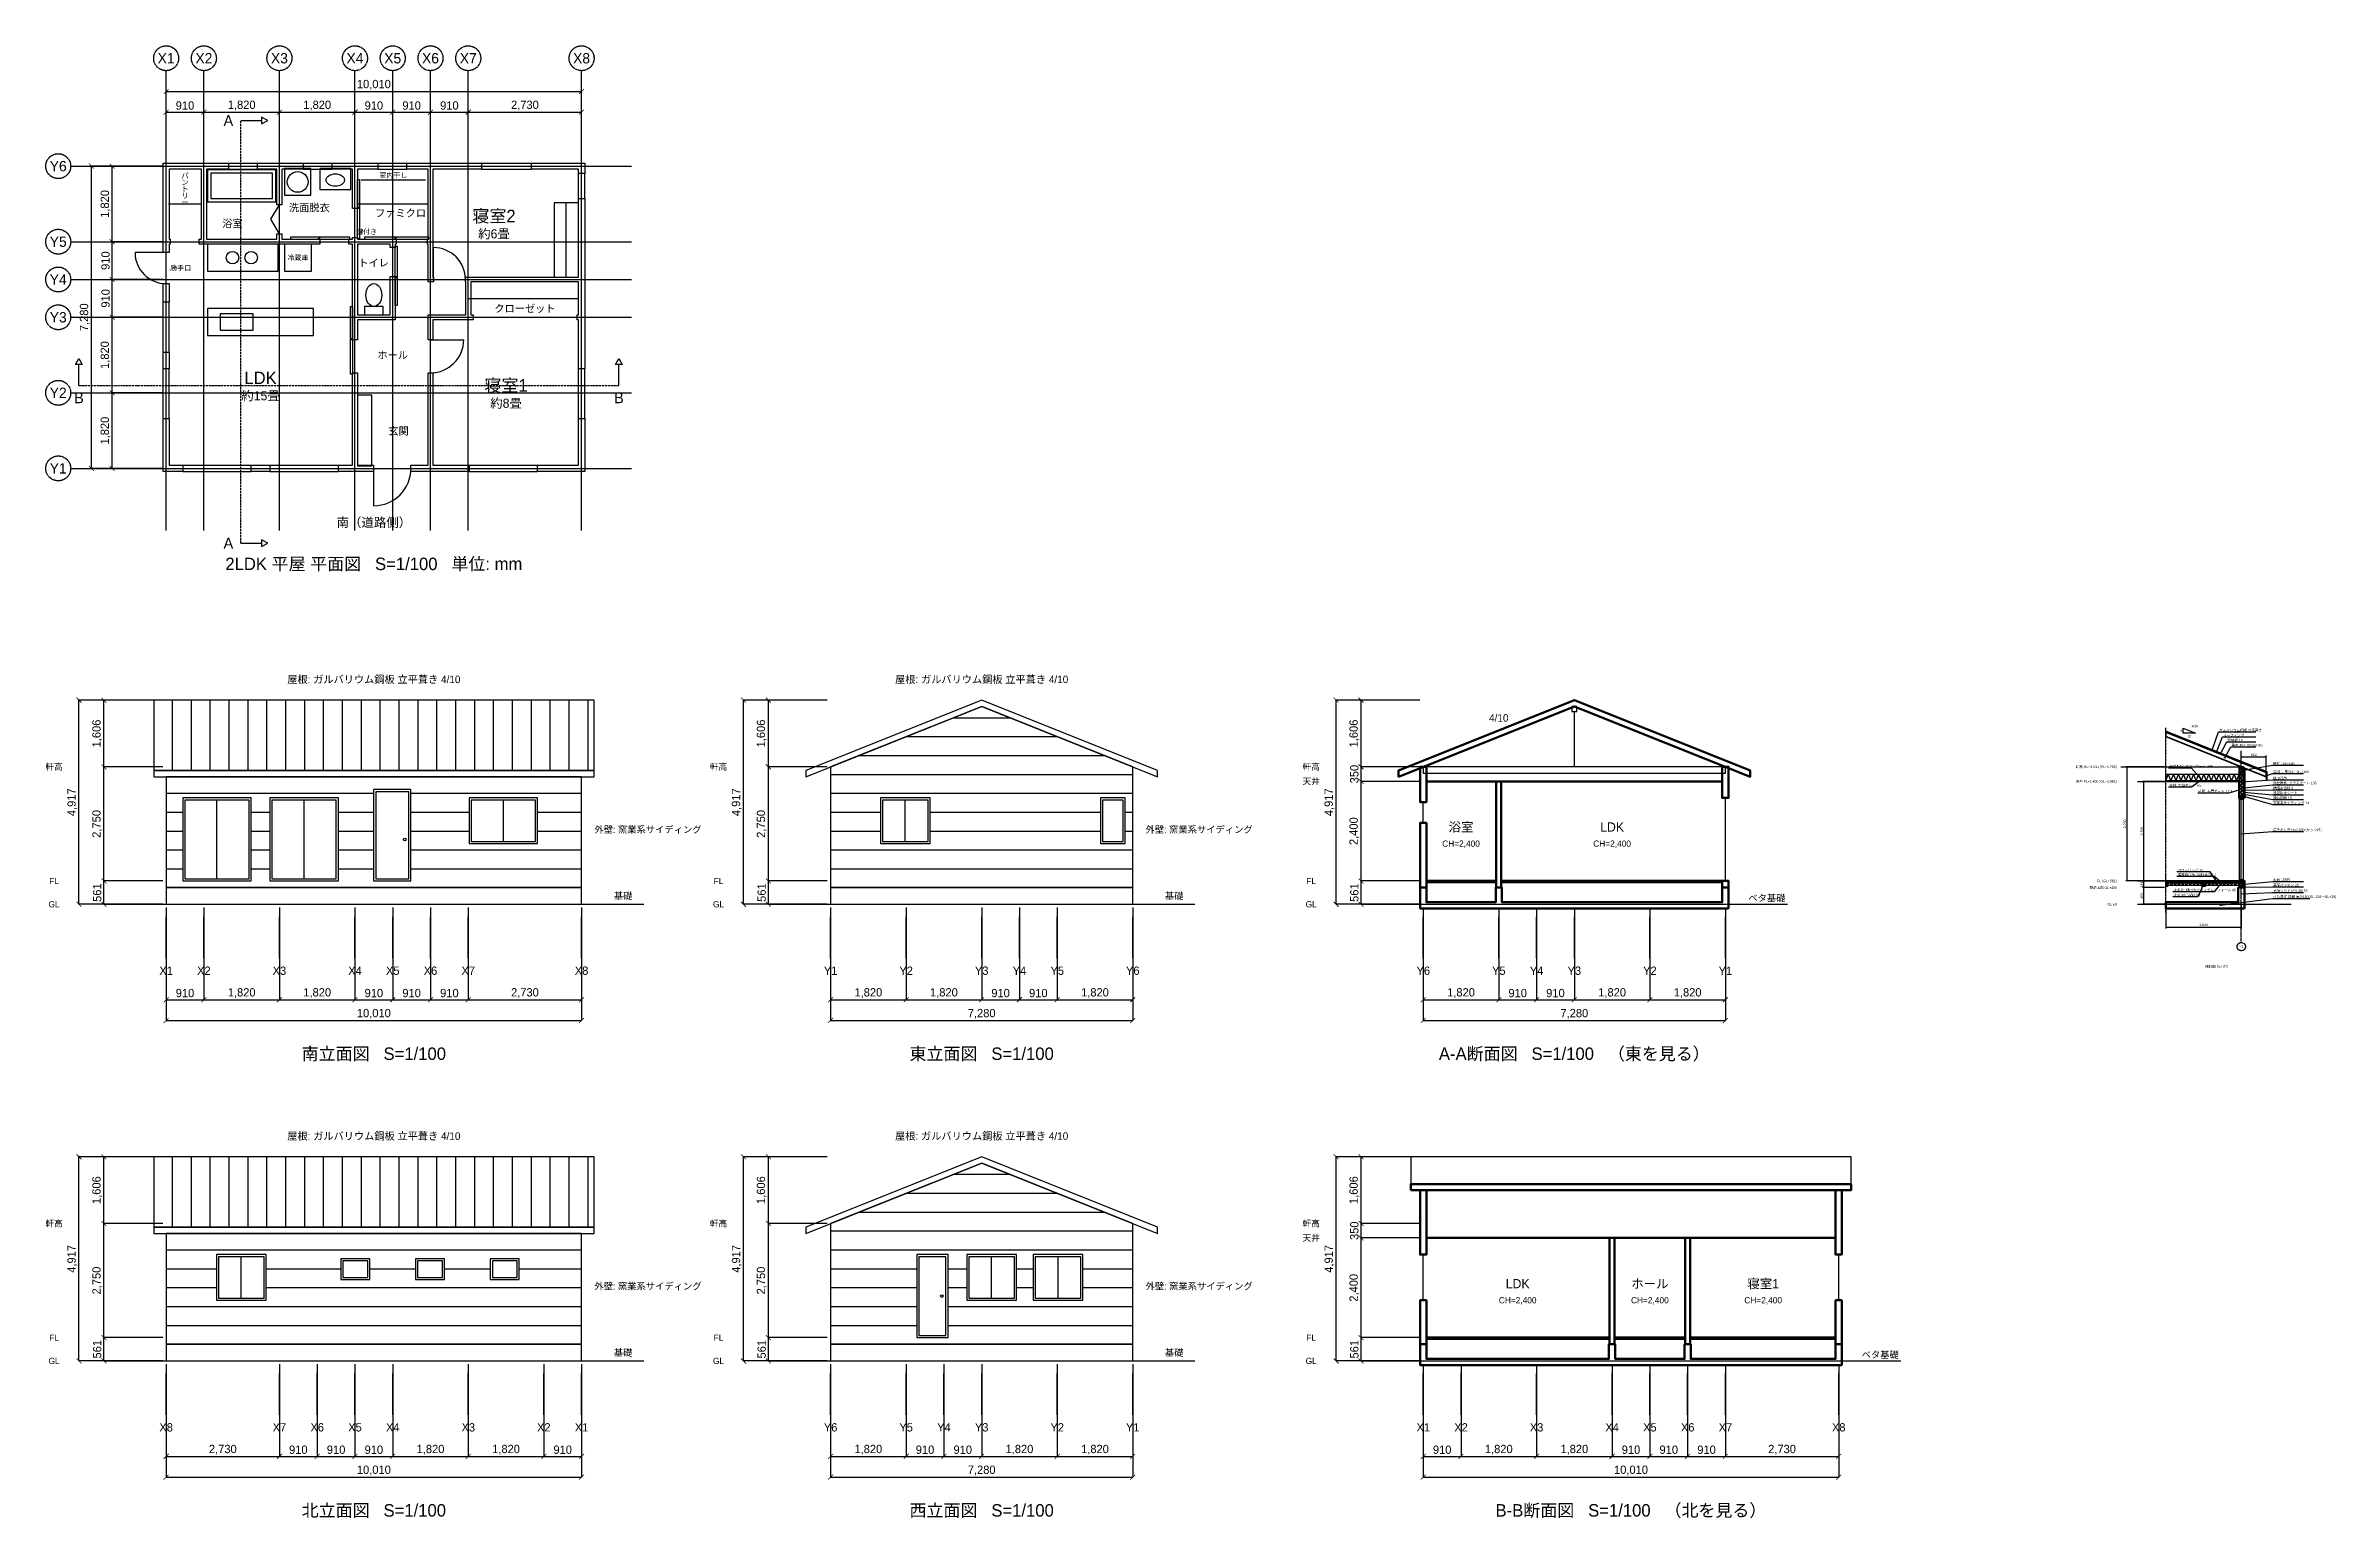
# Model space of a CAD drawing. Header units: millimetres. Extents: x -2900 to 52239, y -25289 to 10180.
import ezdxf
from ezdxf.enums import TextEntityAlignment as Align

# ---------------------------------------------------------------- set-up
doc = ezdxf.new("R2010")
doc.units = ezdxf.units.MM
for name, pattern in [('CENTER', [5.08, 3.175, -0.635, 0.635, -0.635]), ('DASHDOT', [3.556, 2.54, -0.508, 0, -0.508]), ('DASHED', [1.524, 1.27, -0.254])]:
    doc.linetypes.add(name, pattern=pattern)
for name, color, linetype in [('DIM', 2, 'CONTINUOUS'), ('DOOR', 3, 'CONTINUOUS'), ('ELEV', 7, 'CONTINUOUS'), ('ELEV_DETAIL', 8, 'CONTINUOUS'), ('ELEV_WINDOW', 4, 'CONTINUOUS'), ('FIXTURE', 8, 'CONTINUOUS'), ('GRID', 1, 'CENTER'), ('KANA_INS', 3, 'CONTINUOUS'), ('KANA_VIEW', 8, 'CONTINUOUS'), ('SECT', 7, 'CONTINUOUS'), ('SECT_VIEW', 8, 'CONTINUOUS'), ('TEXT', 7, 'CONTINUOUS'), ('WALL', 7, 'CONTINUOUS'), ('WINDOW', 4, 'CONTINUOUS')]:
    doc.layers.add(name, color=color, linetype=linetype)
doc.layers.add('KANA_CUT', color=7, linetype='CONTINUOUS', lineweight=35)
doc.styles.add('kst32b', font='kst32b.lff')
doc.styles.add('OpenSansCondensed-Light', font='OpenSansCondensed-Light.ttf')
doc.dimstyles.new('EZDXF', dxfattribs={"dimtxt": 0.25, "dimasz": 0.175, "dimexe": 0.375, "dimexo": 0.125, "dimgap": 0.1, "dimtad": 1, "dimlfac": 100, "dimzin": 12, "dimdsep": 46, "dimtxsty": 'OpenSansCondensed-Light', "dimblk": 'ARCHTICK', "dimcen": 2.5, "dimazin": 3, "dimtfac": 0.5, "dimtmove": 2, "dimatfit": 3})

# ---------------------------------------------------------------- blocks, each defined once
blk = doc.blocks.new('_ARCHTICK')
at = {"color": 0, "linetype": 'BYBLOCK', "const_width": 0.15}
blk.add_lwpolyline([(-0.5, -0.5), (0.5, 0.5)], dxfattribs=at)
blk = doc.blocks.new('*D83')
for p, q in [((48150, -10100), (47620, -10100)), ((47650, -10500), (47650, -10100)), ((48150, -10500), (47620, -10500))]:
    blk.add_line(p, q)
at = {"layer": 'Defpoints'}
for p in [(48180, -10100), (47650, -10500), (48180, -10500)]:
    blk.add_point(p, dxfattribs=at)
at = {"layer": 'DIM', "xscale": 40, "yscale": 40}
for p, rotation in [((47650, -10100), 90), ((47650, -10500), 270)]:
    blk.add_blockref('_ARCHTICK', p, dxfattribs=dict(at, rotation=rotation))
at = {"layer": 'DIM', "insert": (47600, -10300), "char_height": 60, "attachment_point": 5, "rotation": 90, "style": 'kst32b'}
blk.add_mtext('400', dxfattribs=at)
blk = doc.blocks.new('*D84')
for p, q in [((48150, -9939), (47620, -9939)), ((48150, -10100), (47620, -10100)), ((47650, -10100), (47650, -9939))]:
    blk.add_line(p, q)
at = {"layer": 'Defpoints'}
for p in [(47650, -10100), (48180, -9939), (48180, -10100)]:
    blk.add_point(p, dxfattribs=at)
at = {"layer": 'DIM', "xscale": 40, "yscale": 40}
for p, rotation in [((47650, -9939), 90), ((47650, -10100), 270)]:
    blk.add_blockref('_ARCHTICK', p, dxfattribs=dict(at, rotation=rotation))
at = {"layer": 'DIM', "insert": (47600, -10019.5), "char_height": 60, "attachment_point": 5, "rotation": 90, "style": 'kst32b'}
blk.add_mtext('161', dxfattribs=at)
blk = doc.blocks.new('*D85')
for p, q in [((48150, -7539), (47620, -7539)), ((47650, -9939), (47650, -7539)), ((48150, -9939), (47620, -9939))]:
    blk.add_line(p, q)
at = {"layer": 'Defpoints'}
for p in [(48180, -7539), (47650, -9939), (48180, -9939)]:
    blk.add_point(p, dxfattribs=at)
at = {"layer": 'DIM', "xscale": 40, "yscale": 40}
for p, rotation in [((47650, -7539), 90), ((47650, -9939), 270)]:
    blk.add_blockref('_ARCHTICK', p, dxfattribs=dict(at, rotation=rotation))
at = {"layer": 'DIM', "insert": (47600, -8739), "char_height": 60, "attachment_point": 5, "rotation": 90, "style": 'kst32b'}
blk.add_mtext('2,400', dxfattribs=at)
blk = doc.blocks.new('*D86')
for p, q in [((48150, -7189), (47220, -7189)), ((47250, -9939), (47250, -7189)), ((48150, -9939), (47220, -9939))]:
    blk.add_line(p, q)
at = {"layer": 'Defpoints'}
for p in [(48180, -7189), (47250, -9939), (48180, -9939)]:
    blk.add_point(p, dxfattribs=at)
at = {"layer": 'DIM', "xscale": 40, "yscale": 40}
for p, rotation in [((47250, -7189), 90), ((47250, -9939), 270)]:
    blk.add_blockref('_ARCHTICK', p, dxfattribs=dict(at, rotation=rotation))
at = {"layer": 'DIM', "insert": (47200, -8564), "char_height": 60, "attachment_point": 5, "rotation": 90, "style": 'kst32b'}
blk.add_mtext('2,750', dxfattribs=at)
blk = doc.blocks.new('*D87')
for p, q in [((50000, -7159), (50000, -6920)), ((50000, -6950), (50600, -6950)), ((50600, -7282), (50600, -6920))]:
    blk.add_line(p, q)
at = {"layer": 'Defpoints'}
for p in [(50000, -6950), (50000, -7189), (50600, -7312)]:
    blk.add_point(p, dxfattribs=at)
at = {"layer": 'DIM', "xscale": 40, "yscale": 40, "rotation": 180}
blk.add_blockref('_ARCHTICK', (50000, -6950), dxfattribs=at)
at = {"layer": 'DIM', "xscale": 40, "yscale": 40}
blk.add_blockref('_ARCHTICK', (50600, -6950), dxfattribs=at)
at = {"layer": 'DIM', "insert": (50300, -6900), "char_height": 60, "attachment_point": 5, "style": 'kst32b'}
blk.add_mtext('600', dxfattribs=at)
blk = doc.blocks.new('*D88')
for p, q in [((48180, -10530), (48180, -11080)), ((50000, -10530), (50000, -11080)), ((48180, -11050), (50000, -11050))]:
    blk.add_line(p, q)
at = {"layer": 'Defpoints'}
for p in [(48180, -10500), (50000, -10500), (48180, -11050)]:
    blk.add_point(p, dxfattribs=at)
at = {"layer": 'DIM', "xscale": 40, "yscale": 40, "rotation": 180}
blk.add_blockref('_ARCHTICK', (48180, -11050), dxfattribs=at)
at = {"layer": 'DIM', "xscale": 40, "yscale": 40}
blk.add_blockref('_ARCHTICK', (50000, -11050), dxfattribs=at)
at = {"layer": 'DIM', "insert": (49090, -11000), "char_height": 60, "attachment_point": 5, "style": 'kst32b'}
blk.add_mtext('1,820', dxfattribs=at)

msp = doc.modelspace()

# ---------------------------------------------------------------- linework, layer by layer
at = {"layer": 'DIM'}
msp.add_lwpolyline([(48600, -6260), (48900, -6380), (48600, -6380)], close=True, dxfattribs=at)
at = {"layer": 'DOOR'}
for p, q in [((0, 5200), (-750, 5200)), ((6440, 4550), (6440, 5320)), ((6370, 3100), (7170, 3100)), ((5000, 0), (5000, -900))]:
    msp.add_line(p, q, dxfattribs=at)
at = {"layer": 'DOOR', "linetype": 'DASHED', "ltscale": 8}
for points in [[(4610, 6260), (4610, 6960), (4660, 6960), (4660, 6260)], [(3000, 5520), (3700, 5520), (3700, 5570), (3000, 5570)], [(4780, 5520), (5540, 5520), (5540, 5570), (4780, 5570)], [(5520, 3920), (5520, 4620), (5570, 4620), (5570, 3920)], [(4440, 3100), (4440, 3900), (4490, 3900), (4490, 3100)]]:
    msp.add_lwpolyline(points, close=True, dxfattribs=at)
at = {"layer": 'DOOR'}
msp.add_lwpolyline([(2730, 5650), (2520, 6000), (2730, 6350)], dxfattribs=at)
at = {"layer": 'DOOR', "linetype": 'CONTINUOUS', "ltscale": 8}
for points in [[(4610, 5530), (4610, 6290), (4660, 6290), (4660, 5530)], [(3670, 5520), (4430, 5520), (4430, 5570), (3670, 5570)], [(5510, 5520), (6330, 5520), (6330, 5570), (5510, 5570)], [(5520, 4590), (5520, 5350), (5570, 5350), (5570, 4590)], [(4440, 2270), (4440, 3130), (4490, 3130), (4490, 2270)]]:
    msp.add_lwpolyline(points, close=True, dxfattribs=at)
at = {"layer": 'DOOR'}
for centre, radius, start, end in [((0, 5200), 750, 180, 270), ((6440, 4550), 770, 0, 90), ((6370, 3100), 800, 270, 360), ((5000, 0), 900, 270, 360)]:
    msp.add_arc(centre, radius, start, end, dxfattribs=at)
at = {"layer": 'ELEV'}
for p, q in [((-1500, -10500), (11510, -10500)), ((14510, -10500), (24790, -10500)), ((-1500, -21500), (11510, -21500)), ((14510, -21500), (24790, -21500))]:
    msp.add_line(p, q, dxfattribs=at)
for points in [[(-300, -7279), (10310, -7279), (10310, -5583), (-300, -5583)], [(15410, -7429), (19650, -5733), (23890, -7429), (23890, -7279), (19650, -5583), (15410, -7279)], [(16010, -10100), (23290, -10100), (23290, -7189), (19650, -5733), (16010, -7189)], [(-300, -7429), (10310, -7429), (10310, -7279), (-300, -7279)], [(0, -10100), (10010, -10100), (10010, -7429), (0, -7429)], [(0, -10500), (10010, -10500), (10010, -10100), (0, -10100)], [(16010, -10500), (23290, -10500), (23290, -10100), (16010, -10100)], [(-300, -18279), (10310, -18279), (10310, -16583), (-300, -16583)], [(15410, -18429), (19650, -16733), (23890, -18429), (23890, -18279), (19650, -16583), (15410, -18279)], [(16010, -21100), (23290, -21100), (23290, -18189), (19650, -16733), (16010, -18189)], [(-300, -18429), (10310, -18429), (10310, -18279), (-300, -18279)], [(0, -21100), (10010, -21100), (10010, -18429), (0, -18429)], [(0, -21500), (10010, -21500), (10010, -21100), (0, -21100)], [(16010, -21500), (23290, -21500), (23290, -21100), (16010, -21100)]]:
    msp.add_lwpolyline(points, close=True, dxfattribs=at)
at = {"layer": 'ELEV_DETAIL'}
for p, q in [((155, -7279), (155, -5583)), ((610, -7279), (610, -5583)), ((1065, -7279), (1065, -5583)), ((1520, -7279), (1520, -5583)), ((1975, -7279), (1975, -5583)), ((2430, -7279), (2430, -5583)), ((2885, -7279), (2885, -5583)), ((3340, -7279), (3340, -5583)), ((3795, -7279), (3795, -5583)), ((4250, -7279), (4250, -5583)), ((4705, -7279), (4705, -5583)), ((5160, -7279), (5160, -5583)), ((5615, -7279), (5615, -5583)), ((6070, -7279), (6070, -5583)), ((6525, -7279), (6525, -5583)), ((6980, -7279), (6980, -5583)), ((7435, -7279), (7435, -5583)), ((7890, -7279), (7890, -5583)), ((8345, -7279), (8345, -5583)), ((8800, -7279), (8800, -5583)), ((9255, -7279), (9255, -5583)), ((9710, -7279), (9710, -5583)), ((10165, -7279), (10165, -5583)), ((18970, -6005), (20330, -6005)), ((17832.5, -6460), (21467.5, -6460)), ((16695, -6915), (22605, -6915)), ((16010, -7370), (23290, -7370)), ((0, -7825), (5000, -7825)), ((5900, -7825), (10010, -7825)), ((16010, -7825), (23290, -7825)), ((0, -8280), (400, -8280)), ((0, -8735), (400, -8735)), ((2050, -8280), (2500, -8280)), ((2050, -8735), (2500, -8735)), ((4150, -8280), (5000, -8280)), ((4150, -8735), (5000, -8735)), ((5900, -8280), (7300, -8280)), ((5900, -8735), (7300, -8735)), ((8950, -8280), (10010, -8280)), ((8950, -8735), (10010, -8735)), ((16010, -8280), (17210, -8280)), ((16010, -8735), (17210, -8735)), ((18410, -8280), (22510, -8280)), ((18410, -8735), (22510, -8735)), ((23110, -8280), (23290, -8280)), ((23110, -8735), (23290, -8735)), ((0, -9190), (400, -9190)), ((2050, -9190), (2500, -9190)), ((4150, -9190), (5000, -9190)), ((5900, -9190), (10010, -9190)), ((16010, -9190), (23290, -9190)), ((0, -9645), (400, -9645)), ((2050, -9645), (2500, -9645)), ((4150, -9645), (5000, -9645)), ((5900, -9645), (10010, -9645)), ((16010, -9645), (23290, -9645)), ((155, -18279), (155, -16583)), ((610, -18279), (610, -16583)), ((1065, -18279), (1065, -16583)), ((1520, -18279), (1520, -16583)), ((1975, -18279), (1975, -16583)), ((2430, -18279), (2430, -16583)), ((2885, -18279), (2885, -16583)), ((3340, -18279), (3340, -16583)), ((3795, -18279), (3795, -16583)), ((4250, -18279), (4250, -16583)), ((4705, -18279), (4705, -16583)), ((5160, -18279), (5160, -16583)), ((5615, -18279), (5615, -16583)), ((6070, -18279), (6070, -16583)), ((6525, -18279), (6525, -16583)), ((6980, -18279), (6980, -16583)), ((7435, -18279), (7435, -16583)), ((7890, -18279), (7890, -16583)), ((8345, -18279), (8345, -16583)), ((8800, -18279), (8800, -16583)), ((9255, -18279), (9255, -16583)), ((9710, -18279), (9710, -16583)), ((10165, -18279), (10165, -16583)), ((18970, -17005), (20330, -17005)), ((17832.5, -17460), (21467.5, -17460)), ((16695, -17915), (22605, -17915)), ((16010, -18370), (23290, -18370)), ((0, -18825), (10010, -18825)), ((0, -19280), (1210, -19280)), ((2410, -19280), (4210, -19280)), ((4910, -19280), (6010, -19280)), ((6710, -19280), (7810, -19280)), ((8510, -19280), (10010, -19280)), ((16010, -18825), (23290, -18825)), ((16010, -19280), (18090, -19280)), ((18840, -19280), (19290, -19280)), ((20490, -19280), (20890, -19280)), ((22090, -19280), (23290, -19280)), ((0, -19735), (1210, -19735)), ((2410, -19735), (10010, -19735)), ((16010, -19735), (18090, -19735)), ((18840, -19735), (19290, -19735)), ((20490, -19735), (20890, -19735)), ((22090, -19735), (23290, -19735)), ((0, -20190), (10010, -20190)), ((16010, -20190), (18090, -20190)), ((18840, -20190), (23290, -20190)), ((0, -20645), (10010, -20645)), ((16010, -20645), (18090, -20645)), ((18840, -20645), (23290, -20645))]:
    msp.add_line(p, q, dxfattribs=at)
at = {"layer": 'ELEV_WINDOW'}
for p, q in [((1225, -9889), (1225, -7989)), ((3325, -9889), (3325, -7989)), ((8125, -8989), (8125, -7989)), ((17810, -8989), (17810, -7989)), ((1810, -19989), (1810, -18989)), ((19890, -19989), (19890, -18989)), ((21490, -19989), (21490, -18989))]:
    msp.add_line(p, q, dxfattribs=at)
for points in [[(400, -9939), (2050, -9939), (2050, -7939), (400, -7939)], [(450, -9889), (2000, -9889), (2000, -7989), (450, -7989)], [(2500, -9939), (4150, -9939), (4150, -7939), (2500, -7939)], [(2550, -9889), (4100, -9889), (4100, -7989), (2550, -7989)], [(5000, -9939), (5900, -9939), (5900, -7739), (5000, -7739)], [(5050, -9889), (5850, -9889), (5850, -7789), (5050, -7789)], [(7300, -9039), (8950, -9039), (8950, -7939), (7300, -7939)], [(7350, -8989), (8900, -8989), (8900, -7989), (7350, -7989)], [(17210, -9039), (18410, -9039), (18410, -7939), (17210, -7939)], [(17260, -8989), (18360, -8989), (18360, -7989), (17260, -7989)], [(22510, -9039), (23110, -9039), (23110, -7939), (22510, -7939)], [(22560, -8989), (23060, -8989), (23060, -7989), (22560, -7989)], [(1210, -20039), (2410, -20039), (2410, -18939), (1210, -18939)], [(1260, -19989), (2360, -19989), (2360, -18989), (1260, -18989)], [(4210, -19539), (4910, -19539), (4910, -19039), (4210, -19039)], [(4260, -19489), (4860, -19489), (4860, -19089), (4260, -19089)], [(6010, -19539), (6710, -19539), (6710, -19039), (6010, -19039)], [(6060, -19489), (6660, -19489), (6660, -19089), (6060, -19089)], [(7810, -19539), (8510, -19539), (8510, -19039), (7810, -19039)], [(7860, -19489), (8460, -19489), (8460, -19089), (7860, -19089)], [(18090, -20939), (18840, -20939), (18840, -18939), (18090, -18939)], [(18140, -20889), (18790, -20889), (18790, -18989), (18140, -18989)], [(19290, -20039), (20490, -20039), (20490, -18939), (19290, -18939)], [(19340, -19989), (20440, -19989), (20440, -18989), (19340, -18989)], [(20890, -20039), (22090, -20039), (22090, -18939), (20890, -18939)], [(20940, -19989), (22040, -19989), (22040, -18989), (20940, -18989)]]:
    msp.add_lwpolyline(points, close=True, dxfattribs=at)
for centre in [(5750, -8939), (18690, -19939)]:
    msp.add_circle(centre, 30, dxfattribs=at)
at = {"layer": 'FIXTURE'}
for p, q in [((4700, 6950), (6250, 6950)), ((60, 6370), (850, 6370)), ((4610, 6370), (6310, 6370)), ((9640, 4610), (9640, 6400)), ((7280, 4095), (9935, 4095)), ((4610, 1820), (6310, 1820))]:
    msp.add_line(p, q, dxfattribs=at)
for points in [[(1000, 6420), (2640, 6420), (2640, 7190), (1000, 7190)], [(2850, 6580), (3490, 6580), (3490, 7220), (2850, 7220)], [(3700, 6720), (4450, 6720), (4450, 7220), (3700, 7220)], [(1080, 6500), (2560, 6500), (2560, 7110), (1080, 7110)], [(9350, 4610), (9935, 4610), (9935, 6400), (9350, 6400)], [(1000, 4750), (2700, 4750), (2700, 5400), (1000, 5400)], [(2850, 4750), (3500, 4750), (3500, 5400), (2850, 5400)], [(4780, 3700), (5230, 3700), (5230, 3900), (4780, 3900)], [(1000, 3200), (3550, 3200), (3550, 3850), (1000, 3850)], [(1300, 3330), (2100, 3330), (2100, 3720), (1300, 3720)], [(4610, 60), (4960, 60), (4960, 1760), (4610, 1760)]]:
    msp.add_lwpolyline(points, close=True, dxfattribs=at)
for centre, radius in [((3170, 6900), 250), ((1600, 5075), 150), ((2050, 5075), 150)]:
    msp.add_circle(centre, radius, dxfattribs=at)
for centre, major_axis, ratio in [((4075, 6945), (220, 0), 0.681818182), ((5005, 4175), (0, 275), 0.690909091)]:
    msp.add_ellipse(centre, major_axis=major_axis, ratio=ratio, dxfattribs=at)
at = {"layer": 'GRID'}
for p, q in [((0, -1500), (0, 9580)), ((910, -1500), (910, 9580)), ((2730, -1500), (2730, 9580)), ((4550, -1500), (4550, 9580)), ((5460, -1500), (5460, 9580)), ((6370, -1500), (6370, 9580)), ((7280, -1500), (7280, 9580)), ((10010, -1500), (10010, 9580)), ((-2300, 7280), (11210, 7280)), ((-2300, 5460), (11210, 5460)), ((-2300, 4550), (11210, 4550)), ((-2300, 3640), (11210, 3640)), ((-2300, 1820), (11210, 1820)), ((-2300, 0), (11210, 0)), ((0, -11800), (0, -10800)), ((910, -11800), (910, -10800)), ((2730, -11800), (2730, -10800)), ((4550, -11800), (4550, -10800)), ((5460, -11800), (5460, -10800)), ((6370, -11800), (6370, -10800)), ((7280, -11800), (7280, -10800)), ((10010, -11800), (10010, -10800)), ((16010, -11800), (16010, -10800)), ((17830, -11800), (17830, -10800)), ((19650, -11800), (19650, -10800)), ((20560, -11800), (20560, -10800)), ((21470, -11800), (21470, -10800)), ((23290, -11800), (23290, -10800)), ((30290, -11800), (30290, -10800)), ((32110, -11800), (32110, -10800)), ((33020, -11800), (33020, -10800)), ((33930, -11800), (33930, -10800)), ((35750, -11800), (35750, -10800)), ((37570, -11800), (37570, -10800)), ((0, -22800), (0, -21800)), ((2730, -22800), (2730, -21800)), ((3640, -22800), (3640, -21800)), ((4550, -22800), (4550, -21800)), ((5460, -22800), (5460, -21800)), ((7280, -22800), (7280, -21800)), ((9100, -22800), (9100, -21800)), ((10010, -22800), (10010, -21800)), ((16010, -22800), (16010, -21800)), ((17830, -22800), (17830, -21800)), ((18740, -22800), (18740, -21800)), ((19650, -22800), (19650, -21800)), ((21470, -22800), (21470, -21800)), ((23290, -22800), (23290, -21800)), ((30290, -22800), (30290, -21800)), ((31200, -22800), (31200, -21800)), ((33020, -22800), (33020, -21800)), ((34840, -22800), (34840, -21800)), ((35750, -22800), (35750, -21800)), ((36660, -22800), (36660, -21800)), ((37570, -22800), (37570, -21800)), ((40300, -22800), (40300, -21800))]:
    msp.add_line(p, q, dxfattribs=at)
at = {"layer": 'GRID', "linetype": 'CENTER', "ltscale": 10}
msp.add_line((50000, -11400), (50000, -6800), dxfattribs=at)
at = {"layer": 'GRID'}
for centre, radius in [((0, 9880), 300), ((910, 9880), 300), ((2730, 9880), 300), ((4550, 9880), 300), ((5460, 9880), 300), ((6370, 9880), 300), ((7280, 9880), 300), ((10010, 9880), 300), ((-2600, 7280), 300), ((-2600, 5460), 300), ((-2600, 4550), 300), ((-2600, 3640), 300), ((-2600, 1820), 300), ((-2600, 0), 300), ((50000, -11520), 100)]:
    msp.add_circle(centre, radius, dxfattribs=at)
at = {"layer": 'KANA_CUT', "lineweight": 25}
for points in [[(48180, -6356), (50600, -7324), (50600, -7312), (48180, -6344)], [(50052.5, -7939), (50061.5, -7939), (50061.5, -7213.6), (50052.5, -7210)], [(50061.5, -7939), (50079.5, -7939), (50079.5, -7220.8), (50061.5, -7213.6)], [(50600, -7492), (50624, -7492), (50624, -7312), (50600, -7312)], [(50052.5, -10080), (50061.5, -10080), (50061.5, -9939), (50052.5, -9939)], [(50061.5, -10080), (50079.5, -10080), (50079.5, -9939), (50061.5, -9939)]]:
    msp.add_lwpolyline(points, close=True, dxfattribs=at)
at = {"layer": 'KANA_CUT', "lineweight": 35}
for points in [[(48180, -6461), (50600, -7429), (50600, -7324), (48180, -6356)], [(49947.5, -7369), (50052.5, -7369), (50052.5, -7189), (49947.5, -7189)], [(49947.5, -7939), (50052.5, -7939), (50052.5, -7369), (49947.5, -7369)], [(49947.5, -7939), (50052.5, -7939), (50052.5, -7894), (49947.5, -7894)], [(48180, -9975), (50052.5, -9975), (50052.5, -9951), (48180, -9951)], [(48180, -10065), (48225, -10065), (48225, -9975), (48180, -9975)], [(49045, -10065), (49135, -10065), (49135, -9975), (49045, -9975)], [(49947.5, -10080), (50052.5, -10080), (50052.5, -9975), (49947.5, -9975)], [(49947.5, -10100), (50052.5, -10100), (50052.5, -10080), (49947.5, -10080)]]:
    msp.add_lwpolyline(points, close=True, dxfattribs=at)
at = {"layer": 'KANA_CUT'}
for points in [[(49947.5, -7969), (50052.5, -7969), (50052.5, -7939), (49947.5, -7939)], [(49947.5, -9951), (50052.5, -9951), (50052.5, -9915), (49947.5, -9915)]]:
    msp.add_lwpolyline(points, close=True, dxfattribs=at)
at = {"layer": 'KANA_CUT', "lineweight": 50}
msp.add_lwpolyline([(48180, -10600), (50075, -10600), (50075, -10100), (49925, -10100), (49925, -10450), (48180, -10450)], close=True, dxfattribs=at)
at = {"layer": 'KANA_INS'}
for points in [[(48180, -7529.5), (49947.5, -7529.5), (49947.5, -7374.5), (48180, -7374.5)], [(49947.5, -7894), (50052.5, -7894), (50052.5, -7369), (49947.5, -7369)], [(48225, -10040), (49045, -10040), (49045, -9975), (48225, -9975)], [(49135, -10040), (49947.5, -10040), (49947.5, -9975), (49135, -9975)]]:
    msp.add_lwpolyline(points, close=True, dxfattribs=at)
for points in [[(48180, -7529.5), (48240.948, -7374.5), (48301.897, -7529.5), (48362.845, -7374.5), (48423.793, -7529.5), (48484.741, -7374.5), (48545.69, -7529.5), (48606.638, -7374.5), (48667.586, -7529.5), (48728.535, -7374.5), (48789.483, -7529.5), (48850.431, -7374.5), (48911.379, -7529.5), (48972.328, -7374.5), (49033.276, -7529.5), (49094.224, -7374.5), (49155.172, -7529.5), (49216.121, -7374.5), (49277.069, -7529.5), (49338.017, -7374.5), (49398.965, -7529.5), (49459.914, -7374.5), (49520.862, -7529.5), (49581.81, -7374.5), (49642.759, -7529.5), (49703.707, -7374.5), (49764.655, -7529.5), (49825.603, -7374.5), (49886.552, -7529.5), (49947.5, -7374.5)], [(49947.5, -7894), (50052.5, -7850.25), (49947.5, -7806.5), (50052.5, -7762.75), (49947.5, -7719), (50052.5, -7675.25), (49947.5, -7631.5), (50052.5, -7587.75), (49947.5, -7544), (50052.5, -7500.25), (49947.5, -7456.5), (50052.5, -7412.75), (49947.5, -7369)], [(48225, -10040), (48270.556, -9975), (48316.111, -10040), (48361.667, -9975), (48407.222, -10040), (48452.778, -9975), (48498.333, -10040), (48543.889, -9975), (48589.444, -10040), (48635, -9975), (48680.556, -10040), (48726.111, -9975), (48771.667, -10040), (48817.222, -9975), (48862.778, -10040), (48908.333, -9975), (48953.889, -10040), (48999.444, -9975), (49045, -10040)], [(49135, -10040), (49180.139, -9975), (49225.278, -10040), (49270.417, -9975), (49315.556, -10040), (49360.694, -9975), (49405.833, -10040), (49450.972, -9975), (49496.111, -10040), (49541.25, -9975), (49586.389, -10040), (49631.528, -9975), (49676.667, -10040), (49721.806, -9975), (49766.944, -10040), (49812.083, -9975), (49857.222, -10040), (49902.361, -9975), (49947.5, -10040)]]:
    msp.add_lwpolyline(points, dxfattribs=at)
at = {"layer": 'KANA_VIEW', "linetype": 'DASHDOT', "ltscale": 10}
msp.add_line((48180, -10700), (48180, -6250), dxfattribs=at)
at = {"layer": 'KANA_VIEW', "linetype": 'DASHED', "ltscale": 5}
for p, q in [((48180, -6344), (50624, -7321.6)), ((50061.5, -7939), (50061.5, -7213.6)), ((50061.5, -10080), (50061.5, -9939))]:
    msp.add_line(p, q, dxfattribs=at)
at = {"layer": 'KANA_VIEW', "linetype": 'CENTER', "ltscale": 10}
msp.add_line((50000, -11400), (50000, -6800), dxfattribs=at)
at = {"layer": 'KANA_VIEW', "linetype": 'DASHED', "ltscale": 10}
for p, q in [((47100, -7189), (49947.5, -7189)), ((47500, -7539), (48180, -7539)), ((47500, -9939), (48180, -9939))]:
    msp.add_line(p, q, dxfattribs=at)
at = {"layer": 'KANA_VIEW'}
for p, q in [((49947.5, -7369), (50052.5, -7189)), ((49947.5, -7189), (50052.5, -7369)), ((50000, -9915), (50000, -7969)), ((48180, -10065), (48225, -9975)), ((48180, -9975), (48225, -10065)), ((49045, -10065), (49135, -9975)), ((49045, -9975), (49135, -10065)), ((49947.5, -10080), (50052.5, -9975)), ((49947.5, -9975), (50052.5, -10080)), ((47500, -10500), (51200, -10500))]:
    msp.add_line(p, q, dxfattribs=at)
for points in [[(48180, -6344), (50624, -7321.6), (50624, -7306.6), (48180, -6329)], [(48180, -7539), (49935, -7539), (49935, -7529.5), (48180, -7529.5)], [(49935, -7939), (49947.5, -7939), (49947.5, -7539), (49935, -7539)], [(50079.5, -7939), (50093.5, -7939), (50093.5, -7226.4), (50079.5, -7220.8)], [(49947.5, -9939), (50052.5, -9939), (50052.5, -7939), (49947.5, -7939)], [(48180, -9951), (49947.5, -9951), (49947.5, -9939), (48180, -9939)], [(50079.5, -10080), (50093.5, -10080), (50093.5, -9939), (50079.5, -9939)]]:
    msp.add_lwpolyline(points, close=True, dxfattribs=at)
for points in [[(49300, -6785), (49450, -6350), (50350, -6350)], [(49400, -6832), (49550, -6470), (50350, -6470)], [(49500, -6878), (49650, -6590), (50350, -6590)], [(49600, -6970), (49750, -6710), (50350, -6710)], [(50000, -7280), (50750, -7150), (51500, -7150)], [(49000, -7450), (48800, -7220), (48250, -7220)], [(49000, -7534), (48800, -7680), (48250, -7680)], [(50000, -7550), (50750, -7500), (51500, -7500)], [(50000, -7700), (50750, -7620), (51500, -7620)], [(50612, -7400), (50750, -7350), (51500, -7350)], [(49941, -7750), (49700, -7820), (48950, -7820)], [(50057, -7750), (50750, -7740), (51500, -7740)], [(50061.5, -7800), (50750, -7860), (51500, -7860)], [(50070.5, -7850), (50750, -7980), (51500, -7980)], [(50086.5, -7900), (50750, -8100), (51500, -8100)], [(50000, -8800), (50750, -8750), (51500, -8750)], [(49400, -9945), (49250, -9720), (48450, -9720)], [(49500, -9963), (49350, -9830), (48450, -9830)], [(49500, -10010), (49350, -10200), (48350, -10200)], [(49090, -10020), (48950, -10320), (48350, -10320)], [(49500, -10525), (50750, -10360), (51650, -10360)], [(50000, -10025), (50750, -9950), (51500, -9950)], [(50000, -10090), (50750, -10080), (51500, -10080)], [(50000, -10250), (50750, -10220), (51500, -10220)]]:
    msp.add_lwpolyline(points, dxfattribs=at)
for centre in [(49300, -6785), (49400, -6832), (49500, -6878), (49600, -6970), (49000, -7450), (49000, -7534), (50000, -7280), (50000, -7550), (50000, -7700), (50612, -7400), (49941, -7750), (50057, -7750), (50061.5, -7800), (50070.5, -7850), (50086.5, -7900), (50000, -8800), (49090, -10020), (49400, -9945), (49500, -9963), (49500, -10010), (50000, -10025), (50000, -10090), (50000, -10250), (49500, -10525)]:
    msp.add_circle(centre, 8, dxfattribs=at)
at = {"layer": 'SECT', "lineweight": 50}
for p, q in [((30365, -7539), (32050, -7539)), ((32170, -7539), (37495, -7539)), ((30365, -18539), (34780, -18539)), ((34900, -18539), (36600, -18539)), ((36720, -18539), (40225, -18539))]:
    msp.add_line(p, q, dxfattribs=at)
for points in [[(29690, -7429), (33930, -5733), (38170, -7429), (38170, -7279), (33930, -5583), (29690, -7279)], [(30215, -7189), (30365, -7189), (30365, -8039), (30215, -8039)], [(32170, -10100), (32170, -7539), (32050, -7539), (32050, -10100)], [(37495, -7189), (37645, -7189), (37645, -7939), (37495, -7939)], [(30365, -10100), (30215, -10100), (30215, -8539), (30365, -8539)], [(37645, -10600), (37495, -10600), (32185, -10600), (32035, -10600), (30365, -10600), (30215, -10600), (30215, -10450), (30215, -10100), (30365, -10100), (30365, -10450), (32035, -10450), (32035, -10100), (32185, -10100), (32185, -10450), (37495, -10450), (37495, -10100), (37645, -10100), (37645, -10450)], [(30365, -9969), (32050, -9969), (32050, -9939), (30365, -9939)], [(32170, -9969), (37495, -9969), (37495, -9939), (32170, -9939)], [(37645, -10100), (37495, -10100), (37495, -9939), (37645, -9939)], [(29990, -17389), (40600, -17389), (40600, -17239), (29990, -17239)], [(30215, -17389), (30365, -17389), (30365, -18939), (30215, -18939)], [(40225, -17389), (40375, -17389), (40375, -18939), (40225, -18939)], [(34900, -21100), (34900, -18539), (34780, -18539), (34780, -21100)], [(36720, -21100), (36720, -18539), (36600, -18539), (36600, -21100)], [(30365, -21100), (30215, -21100), (30215, -20039), (30365, -20039)], [(40375, -21100), (40225, -21100), (40225, -20039), (40375, -20039)], [(30365, -20969), (34780, -20969), (34780, -20939), (30365, -20939)], [(34900, -20969), (36600, -20969), (36600, -20939), (34900, -20939)], [(36720, -20969), (40225, -20969), (40225, -20939), (36720, -20939)], [(40375, -21600), (40225, -21600), (36735, -21600), (36585, -21600), (34915, -21600), (34765, -21600), (30365, -21600), (30215, -21600), (30215, -21450), (30215, -21100), (30365, -21100), (30365, -21450), (34765, -21450), (34765, -21100), (34915, -21100), (34915, -21450), (36585, -21450), (36585, -21100), (36735, -21100), (36735, -21450), (40225, -21450), (40225, -21100), (40375, -21100), (40375, -21450)]]:
    msp.add_lwpolyline(points, close=True, dxfattribs=at)
at = {"layer": 'SECT_VIEW', "linetype": 'DASHDOT', "ltscale": 20}
for p, q in [((1800, -1800), (1800, 8380)), ((-2100, 2000), (10910, 2000))]:
    msp.add_line(p, q, dxfattribs=at)
at = {"layer": 'SECT_VIEW'}
for p, q in [((1800, 8380), (2300, 8380)), ((-2100, 2000), (-2100, 2500)), ((10910, 2000), (10910, 2500)), ((1800, -1800), (2300, -1800)), ((33930, -7189), (33930, -5853)), ((30290, -8539), (30290, -8039)), ((37570, -9939), (37570, -7939)), ((28790, -10500), (39070, -10500)), ((30290, -20039), (30290, -18939)), ((40300, -20039), (40300, -18939)), ((28790, -21500), (41800, -21500))]:
    msp.add_line(p, q, dxfattribs=at)
for points in [[(2300, 8300), (2450, 8380), (2300, 8460)], [(-2180, 2500), (-2100, 2650), (-2020, 2500)], [(10830, 2500), (10910, 2650), (10990, 2500)], [(2300, -1880), (2450, -1800), (2300, -1720)], [(33870, -5853), (33990, -5853), (33990, -5733), (33870, -5733)], [(30290, -7339), (37570, -7339), (37570, -7189), (30290, -7189)], [(29990, -17239), (40600, -17239), (40600, -16583), (29990, -16583)]]:
    msp.add_lwpolyline(points, close=True, dxfattribs=at)
at = {"layer": 'WALL'}
for points in [[(-75, 7205), (-75, 7280), (-75, 7355), (75, 7355), (1500, 7355), (1500, 7205), (970, 7205), (970, 5520), (2670, 5520), (2670, 5650), (2790, 5650), (2790, 5520), (3700, 5520), (3700, 5400), (2790, 5400), (2670, 5400), (970, 5400), (850, 5400), (800, 5400), (800, 5520), (850, 5520), (850, 7205), (75, 7205), (75, 5520), (100, 5520), (100, 5400), (75, 5400), (75, 5200), (-75, 5200)], [(3300, 7355), (3300, 7205), (2790, 7205), (2790, 6350), (2670, 6350), (2670, 7205), (2200, 7205), (2200, 7355)], [(5100, 7355), (5100, 7205), (4610, 7205), (4610, 6260), (4490, 6260), (4490, 7205), (4000, 7205), (4000, 7355)], [(7600, 7355), (7600, 7205), (6430, 7205), (6430, 5520), (6430, 5400), (6430, 4610), (6440, 4610), (6440, 4490), (6430, 4490), (6370, 4490), (6310, 4490), (6310, 4610), (6310, 5400), (6300, 5400), (6300, 5520), (6310, 5520), (6310, 7205), (5800, 7205), (5800, 7355)], [(9935, 7355), (10010, 7355), (10085, 7355), (10085, 7205), (10085, 7100), (9935, 7100), (9935, 7205), (8800, 7205), (8800, 7355)], [(10085, 2400), (9935, 2400), (9935, 3580), (9900, 3580), (9900, 3700), (9935, 3700), (9935, 4490), (7340, 4490), (7340, 3700), (7400, 3700), (7400, 3580), (7340, 3580), (7220, 3580), (6430, 3580), (6430, 3100), (6310, 3100), (6310, 3580), (6310, 3640), (6310, 3700), (6430, 3700), (7220, 3700), (7220, 4490), (7210, 4490), (7210, 4610), (7220, 4610), (7340, 4610), (9935, 4610), (9935, 6500), (10085, 6500)], [(4490, 5520), (4490, 5560), (4610, 5560), (4610, 5520), (5400, 5520), (5520, 5520), (5540, 5520), (5540, 5400), (5520, 5400), (5520, 5320), (5400, 5320), (5400, 5400), (4610, 5400), (4610, 3700), (5400, 3700), (5400, 4620), (5520, 4620), (5520, 3700), (5520, 3640), (5520, 3580), (5400, 3580), (4610, 3580), (4610, 3100), (4490, 3100), (4490, 3580), (4490, 3700), (4490, 5400), (4400, 5400), (4400, 5520)], [(-75, 4450), (75, 4450), (75, 4000), (-75, 4000)], [(-75, 2800), (75, 2800), (75, 2400), (-75, 2400)], [(4150, -75), (4150, 75), (4490, 75), (4490, 2300), (4610, 2300), (4610, 75), (5000, 75), (5000, -75)], [(5900, -75), (5900, 75), (6310, 75), (6310, 2300), (6430, 2300), (6430, 75), (7300, 75), (7300, -75)], [(75, -75), (0, -75), (-75, -75), (-75, 75), (-75, 1200), (75, 1200), (75, 75), (400, 75), (400, -75)], [(8950, -75), (8950, 75), (9935, 75), (9935, 1200), (10085, 1200), (10085, 75), (10085, 0), (10085, -75), (9935, -75)], [(2050, -75), (2050, 75), (2500, 75), (2500, -75)]]:
    msp.add_lwpolyline(points, close=True, dxfattribs=at)
at = {"layer": 'WINDOW'}
for p, q in [((1500, 7355), (2200, 7355)), ((1500, 7280), (2200, 7280)), ((1500, 7205), (2200, 7205)), ((3300, 7355), (4000, 7355)), ((3300, 7280), (4000, 7280)), ((3300, 7205), (4000, 7205)), ((5100, 7355), (5800, 7355)), ((5100, 7280), (5800, 7280)), ((5100, 7205), (5800, 7205)), ((7600, 7355), (8800, 7355)), ((7600, 7280), (8800, 7280)), ((7600, 7205), (8800, 7205)), ((9935, 6500), (9935, 7100)), ((10010, 6500), (10010, 7100)), ((10085, 6500), (10085, 7100)), ((-75, 2800), (-75, 4000)), ((0, 2800), (0, 4000)), ((75, 2800), (75, 4000)), ((-75, 1200), (-75, 2400)), ((0, 1200), (0, 2400)), ((75, 1200), (75, 2400)), ((9935, 1200), (9935, 2400)), ((10010, 1200), (10010, 2400)), ((10085, 1200), (10085, 2400)), ((400, 75), (2050, 75)), ((400, 0), (2050, 0)), ((2500, 75), (4150, 75)), ((2500, 0), (4150, 0)), ((7300, 75), (8950, 75)), ((7300, 0), (8950, 0)), ((400, -75), (2050, -75)), ((2500, -75), (4150, -75)), ((7300, -75), (8950, -75))]:
    msp.add_line(p, q, dxfattribs=at)

# ---------------------------------------------------------------- texts
at = {"layer": 'FIXTURE', "style": 'kst32b'}
for s, p in [('室内干し', (5475, 7060)), ('鍵付き', (4830, 5700)), ('冷蔵庫', (3175, 5075)), ('勝手口', (350, 4825))]:
    msp.add_text(s, height=120, dxfattribs=at).set_placement(p, align=Align.MIDDLE_CENTER)
at = {"layer": 'GRID', "style": 'kst32b'}
for s, height, p in [('X1', 250, (0, 9880)), ('X2', 250, (910, 9880)), ('X3', 250, (2730, 9880)), ('X4', 250, (4550, 9880)), ('X5', 250, (5460, 9880)), ('X6', 250, (6370, 9880)), ('X7', 250, (7280, 9880)), ('X8', 250, (10010, 9880)), ('Y6', 250, (-2600, 7280)), ('Y5', 250, (-2600, 5460)), ('Y4', 250, (-2600, 4550)), ('Y3', 250, (-2600, 3640)), ('Y2', 250, (-2600, 1820)), ('Y1', 250, (-2600, 0)), ('Y1', 60, (50000, -11520)), ('X1', 200, (0, -12100)), ('X2', 200, (910, -12100)), ('X3', 200, (2730, -12100)), ('X4', 200, (4550, -12100)), ('X5', 200, (5460, -12100)), ('X6', 200, (6370, -12100)), ('X7', 200, (7280, -12100)), ('X8', 200, (10010, -12100)), ('Y1', 200, (16010, -12100)), ('Y2', 200, (17830, -12100)), ('Y3', 200, (19650, -12100)), ('Y4', 200, (20560, -12100)), ('Y5', 200, (21470, -12100)), ('Y6', 200, (23290, -12100)), ('Y6', 200, (30290, -12100)), ('Y5', 200, (32110, -12100)), ('Y4', 200, (33020, -12100)), ('Y3', 200, (33930, -12100)), ('Y2', 200, (35750, -12100)), ('Y1', 200, (37570, -12100)), ('X8', 200, (0, -23100)), ('X7', 200, (2730, -23100)), ('X6', 200, (3640, -23100)), ('X5', 200, (4550, -23100)), ('X4', 200, (5460, -23100)), ('X3', 200, (7280, -23100)), ('X2', 200, (9100, -23100)), ('X1', 200, (10010, -23100)), ('Y6', 200, (16010, -23100)), ('Y5', 200, (17830, -23100)), ('Y4', 200, (18740, -23100)), ('Y3', 200, (19650, -23100)), ('Y2', 200, (21470, -23100)), ('Y1', 200, (23290, -23100)), ('X1', 200, (30290, -23100)), ('X2', 200, (31200, -23100)), ('X3', 200, (33020, -23100)), ('X4', 200, (34840, -23100)), ('X5', 200, (35750, -23100)), ('X6', 200, (36660, -23100)), ('X7', 200, (37570, -23100)), ('X8', 200, (40300, -23100))]:
    msp.add_text(s, height=height, dxfattribs=at).set_placement(p, align=Align.MIDDLE_CENTER)
at = {"layer": 'TEXT', "style": 'kst32b'}
for s, height, p in [('A', 260, (1500, 8380)), ('パ', 130, (455, 7050)), ('ン', 130, (455, 6890)), ('リ', 130, (455, 6570)), ('ト', 130, (455, 6730)), ('ー', 130, (455, 6410)), ('洗面脱衣', 180, (3450, 6280)), ('ファミクロ', 180, (5650, 6150)), ('寝室2', 300, (7900, 6080)), ('浴室', 180, (1600, 5900)), ('約6畳', 220, (7900, 5650)), ('トイレ', 180, (5000, 4950)), ('クローゼット', 180, (8645, 3850)), ('ホール', 180, (5460, 2730)), ('LDK', 300, (2275, 2180)), ('B', 260, (-2100, 1700)), ('約15畳', 220, (2275, 1750)), ('寝室1', 300, (8190, 2000)), ('約8畳', 220, (8190, 1570)), ('B', 260, (10910, 1700)), ('玄関', 180, (5600, 900)), ('南（道路側）', 220, (5005, -1300)), ('A', 260, (1500, -1800)), ('2LDK 平屋 平面図   S=1/100   単位: mm', 300, (5005, -2300)), ('屋根: ガルバリウム鋼板 立平葺き 4/10', 180, (5005, -5083)), ('屋根: ガルバリウム鋼板 立平葺き 4/10', 180, (19650, -5083)), ('4/10', 180, (32110, -6011)), ('4', 60, (48550, -6320)), ('10', 60, (48750, -6450)), ('軒高', 150, (-2700, -7189)), ('軒高', 150, (13310, -7189)), ('軒高', 150, (27590, -7189)), ('天井', 150, (27590, -7539)), ('外壁: 窯業系サイディング', 160, (11610, -8700)), ('外壁: 窯業系サイディング', 160, (24890, -8700)), ('浴室', 220, (31200, -8639)), ('LDK', 220, (34840, -8639)), ('CH=2,400', 150, (31200, -9039)), ('CH=2,400', 150, (34840, -9039)), ('FL', 150, (-2700, -9939)), ('FL', 150, (13310, -9939)), ('FL', 150, (27590, -9939)), ('GL', 150, (-2700, -10500)), ('基礎', 160, (11010, -10300)), ('GL', 150, (13310, -10500)), ('基礎', 160, (24290, -10300)), ('GL', 150, (27590, -10500)), ('ベタ基礎', 160, (38570, -10350)), ('Y1', 60, (50000, -11520)), ('矩計図 S=1/20', 60, (49400, -12000)), ('南立面図   S=1/100', 300, (5005, -14100)), ('東立面図   S=1/100', 300, (19650, -14100)), ('A-A断面図   S=1/100   （東を見る）', 300, (33930, -14100)), ('屋根: ガルバリウム鋼板 立平葺き 4/10', 180, (5005, -16083)), ('屋根: ガルバリウム鋼板 立平葺き 4/10', 180, (19650, -16083)), ('軒高', 150, (-2700, -18189)), ('軒高', 150, (13310, -18189)), ('軒高', 150, (27590, -18189)), ('天井', 150, (27590, -18539)), ('外壁: 窯業系サイディング', 160, (11610, -19700)), ('外壁: 窯業系サイディング', 160, (24890, -19700)), ('LDK', 220, (32565, -19639)), ('ホール', 220, (35750, -19639)), ('寝室1', 220, (38480, -19639)), ('CH=2,400', 150, (32565, -20039)), ('CH=2,400', 150, (35750, -20039)), ('CH=2,400', 150, (38480, -20039)), ('FL', 150, (-2700, -20939)), ('FL', 150, (13310, -20939)), ('FL', 150, (27590, -20939)), ('GL', 150, (-2700, -21500)), ('基礎', 160, (11010, -21300)), ('GL', 150, (13310, -21500)), ('基礎', 160, (24290, -21300)), ('GL', 150, (27590, -21500)), ('ベタ基礎', 160, (41300, -21350)), ('北立面図   S=1/100', 300, (5005, -25100)), ('西立面図   S=1/100', 300, (19650, -25100)), ('B-B断面図   S=1/100   （北を見る）', 300, (35295, -25100))]:
    msp.add_text(s, height=height, dxfattribs=at).set_placement(p, align=Align.MIDDLE_CENTER)
for s, p in [('4/10', (48800, -6240)), ('ガルバリウム鋼板 立平葺き', (49465, -6338)), ('ルーフィング', (49565, -6458)), ('野地板 12', (49665, -6578)), ('天井断熱: グラスウール 155', (48265, -7208)), ('垂木 45×105(@455)', (49765, -6698)), ('軒桁 105×180', (50765, -7138)), ('天井: 石膏ボード 9.5', (48265, -7668)), ('外壁断熱: グラスウール 105', (50765, -7608)), ('柱 105角', (50765, -7488)), ('構造用合板 9', (50765, -7728)), ('鼻隠し 厚み24 せい180', (50765, -7338)), ('内壁: 石膏ボード 12.5', (48965, -7808)), ('通気胴縁 18', (50765, -7968)), ('透湿防水シート', (50765, -7848)), ('窯業系サイディング 14', (50765, -8088)), ('掃き出し窓 H=2,000 (サッシ枠)', (50765, -8738)), ('構造用合板 24(根太なし)', (48465, -9818)), ('フローリング 12', (48465, -9708)), ('土台 105角', (50765, -9938)), ('床断熱: 押出法ポリスチレンフォーム 65', (48365, -10188)), ('大引 90角(@910)', (48365, -10308)), ('基礎パッキン 20', (50765, -10068)), ('基礎立ち上がり 幅150', (50765, -10208)), ('べた基礎 底盤 厚み150(GL-100〜GL+50)', (50765, -10348))]:
    msp.add_text(s, height=60, dxfattribs=at).set_placement(p)
for s, p in [('軒高 GL+3,311 (FL+2,750)', (47000, -7189)), ('天井 FL+2,400 (GL+2,961)', (47000, -7539)), ('FL (GL+561)', (47000, -9939)), ('基礎上端 GL+400', (47000, -10100)), ('GL ±0', (47000, -10500))]:
    msp.add_text(s, height=60, dxfattribs=at).set_placement(p, align=Align.MIDDLE_RIGHT)

# ---------------------------------------------------------------- dimensions: what is measured, and where the dimension line sits
at = {"layer": 'DIM'}
for base, p1, p2, text in [((0, 9080), (0, 7280), (10010, 7280), '10,010'), ((0, 8580), (0, 7280), (910, 7280), '910'), ((910, 8580), (910, 7280), (2730, 7280), '1,820'), ((2730, 8580), (2730, 7280), (4550, 7280), '1,820'), ((4550, 8580), (4550, 7280), (5460, 7280), '910'), ((5460, 8580), (5460, 7280), (6370, 7280), '910'), ((6370, 8580), (6370, 7280), (7280, 7280), '910'), ((7280, 8580), (7280, 7280), (10010, 7280), '2,730'), ((0, -12800), (0, -10500), (910, -10500), '910'), ((0, -13300), (0, -10500), (10010, -10500), '10,010'), ((910, -12800), (910, -10500), (2730, -10500), '1,820'), ((2730, -12800), (2730, -10500), (4550, -10500), '1,820'), ((4550, -12800), (4550, -10500), (5460, -10500), '910'), ((5460, -12800), (5460, -10500), (6370, -10500), '910'), ((6370, -12800), (6370, -10500), (7280, -10500), '910'), ((7280, -12800), (7280, -10500), (10010, -10500), '2,730'), ((16010, -12800), (16010, -10500), (17830, -10500), '1,820'), ((16010, -13300), (16010, -10500), (23290, -10500), '7,280'), ((17830, -12800), (17830, -10500), (19650, -10500), '1,820'), ((19650, -12800), (19650, -10500), (20560, -10500), '910'), ((20560, -12800), (20560, -10500), (21470, -10500), '910'), ((21470, -12800), (21470, -10500), (23290, -10500), '1,820'), ((30290, -12800), (30290, -10500), (32110, -10500), '1,820'), ((30290, -13300), (30290, -10500), (37570, -10500), '7,280'), ((32110, -12800), (32110, -10500), (33020, -10500), '910'), ((33020, -12800), (33020, -10500), (33930, -10500), '910'), ((33930, -12800), (33930, -10500), (35750, -10500), '1,820'), ((35750, -12800), (35750, -10500), (37570, -10500), '1,820'), ((0, -23800), (0, -21500), (2730, -21500), '2,730'), ((0, -24300), (0, -21500), (10010, -21500), '10,010'), ((2730, -23800), (2730, -21500), (3640, -21500), '910'), ((3640, -23800), (3640, -21500), (4550, -21500), '910'), ((4550, -23800), (4550, -21500), (5460, -21500), '910'), ((5460, -23800), (5460, -21500), (7280, -21500), '1,820'), ((7280, -23800), (7280, -21500), (9100, -21500), '1,820'), ((9100, -23800), (9100, -21500), (10010, -21500), '910'), ((16010, -23800), (16010, -21500), (17830, -21500), '1,820'), ((16010, -24300), (16010, -21500), (23290, -21500), '7,280'), ((17830, -23800), (17830, -21500), (18740, -21500), '910'), ((18740, -23800), (18740, -21500), (19650, -21500), '910'), ((19650, -23800), (19650, -21500), (21470, -21500), '1,820'), ((21470, -23800), (21470, -21500), (23290, -21500), '1,820'), ((30290, -23800), (30290, -21500), (31200, -21500), '910'), ((30290, -24300), (30290, -21500), (40300, -21500), '10,010'), ((31200, -23800), (31200, -21500), (33020, -21500), '1,820'), ((33020, -23800), (33020, -21500), (34840, -21500), '1,820'), ((34840, -23800), (34840, -21500), (35750, -21500), '910'), ((35750, -23800), (35750, -21500), (36660, -21500), '910'), ((36660, -23800), (36660, -21500), (37570, -21500), '910'), ((37570, -23800), (37570, -21500), (40300, -21500), '2,730')]:
    msp.add_linear_dim(base=base, p1=p1, p2=p2, text=text, dimstyle='EZDXF', override={"dimtxt": 200, "dimasz": 120, "dimexo": 80, "dimgap": 60, "dimtad": 1, "dimdec": 0, "dimtxsty": 'kst32b'}, dxfattribs=at).render()
for base, p1, p2, text in [((-1800, 0), (0, 0), (0, 7280), '7,280'), ((-1300, 5460), (0, 5460), (0, 7280), '1,820'), ((-1300, 4550), (0, 4550), (0, 5460), '910'), ((-1300, 3640), (0, 3640), (0, 4550), '910'), ((-1300, 1820), (0, 1820), (0, 3640), '1,820'), ((-1300, 0), (0, 0), (0, 1820), '1,820'), ((-2100, -10500), (0, -10500), (0, -5583), '4,917'), ((-1500, -7189), (0, -7189), (0, -5583), '1,606'), ((13910, -10500), (16010, -10500), (16010, -5583), '4,917'), ((14510, -7189), (16010, -7189), (16010, -5583), '1,606'), ((28190, -10500), (30290, -10500), (30290, -5583), '4,917'), ((28790, -7189), (30290, -7189), (30290, -5583), '1,606'), ((-1500, -9939), (0, -9939), (0, -7189), '2,750'), ((14510, -9939), (16010, -9939), (16010, -7189), '2,750'), ((28790, -7539), (30290, -7539), (30290, -7189), '350'), ((28790, -9939), (30290, -9939), (30290, -7539), '2,400'), ((-1500, -10500), (0, -10500), (0, -9939), '561'), ((14510, -10500), (16010, -10500), (16010, -9939), '561'), ((28790, -10500), (30290, -10500), (30290, -9939), '561'), ((-2100, -21500), (0, -21500), (0, -16583), '4,917'), ((-1500, -18189), (0, -18189), (0, -16583), '1,606'), ((13910, -21500), (16010, -21500), (16010, -16583), '4,917'), ((14510, -18189), (16010, -18189), (16010, -16583), '1,606'), ((28190, -21500), (30290, -21500), (30290, -16583), '4,917'), ((28790, -18189), (30290, -18189), (30290, -16583), '1,606'), ((-1500, -20939), (0, -20939), (0, -18189), '2,750'), ((14510, -20939), (16010, -20939), (16010, -18189), '2,750'), ((28790, -18539), (30290, -18539), (30290, -18189), '350'), ((28790, -20939), (30290, -20939), (30290, -18539), '2,400'), ((-1500, -21500), (0, -21500), (0, -20939), '561'), ((14510, -21500), (16010, -21500), (16010, -20939), '561'), ((28790, -21500), (30290, -21500), (30290, -20939), '561')]:
    msp.add_linear_dim(base=base, p1=p1, p2=p2, angle=90, text=text, dimstyle='EZDXF', override={"dimtxt": 200, "dimasz": 120, "dimexo": 80, "dimgap": 60, "dimtad": 1, "dimdec": 0, "dimtxsty": 'kst32b'}, dxfattribs=at).render()
for base, p1, p2, text, picture, middle in [((47250, -9939), (48180, -9939), (48180, -7189), '2,750', '*D86', (47200, -8564)), ((47650, -9939), (48180, -9939), (48180, -7539), '2,400', '*D85', (47600, -8739)), ((47650, -10100), (48180, -10100), (48180, -9939), '161', '*D84', (47600, -10019.5)), ((47650, -10500), (48180, -10500), (48180, -10100), '400', '*D83', (47600, -10300))]:
    dim = msp.add_linear_dim(base=base, p1=p1, p2=p2, angle=90, text=text, dimstyle='EZDXF', override={"dimtxt": 60, "dimasz": 40, "dimexo": 30, "dimgap": 20, "dimtad": 1, "dimdec": 0, "dimtxsty": 'kst32b'}, dxfattribs=at)
    dim.commit()
    dim.dimension.update_dxf_attribs({"geometry": picture, "text_midpoint": middle})
for base, p1, p2, text, picture, middle in [((50000, -6950), (50000, -7189), (50600, -7312), '600', '*D87', (50300, -6900)), ((48180, -11050), (48180, -10500), (50000, -10500), '1,820', '*D88', (49090, -11000))]:
    dim = msp.add_linear_dim(base=base, p1=p1, p2=p2, text=text, dimstyle='EZDXF', override={"dimtxt": 60, "dimasz": 40, "dimexo": 30, "dimgap": 20, "dimtad": 1, "dimdec": 0, "dimtxsty": 'kst32b'}, dxfattribs=at)
    dim.commit()
    dim.dimension.update_dxf_attribs({"geometry": picture, "text_midpoint": middle})

doc.saveas('drawing.dxf')
